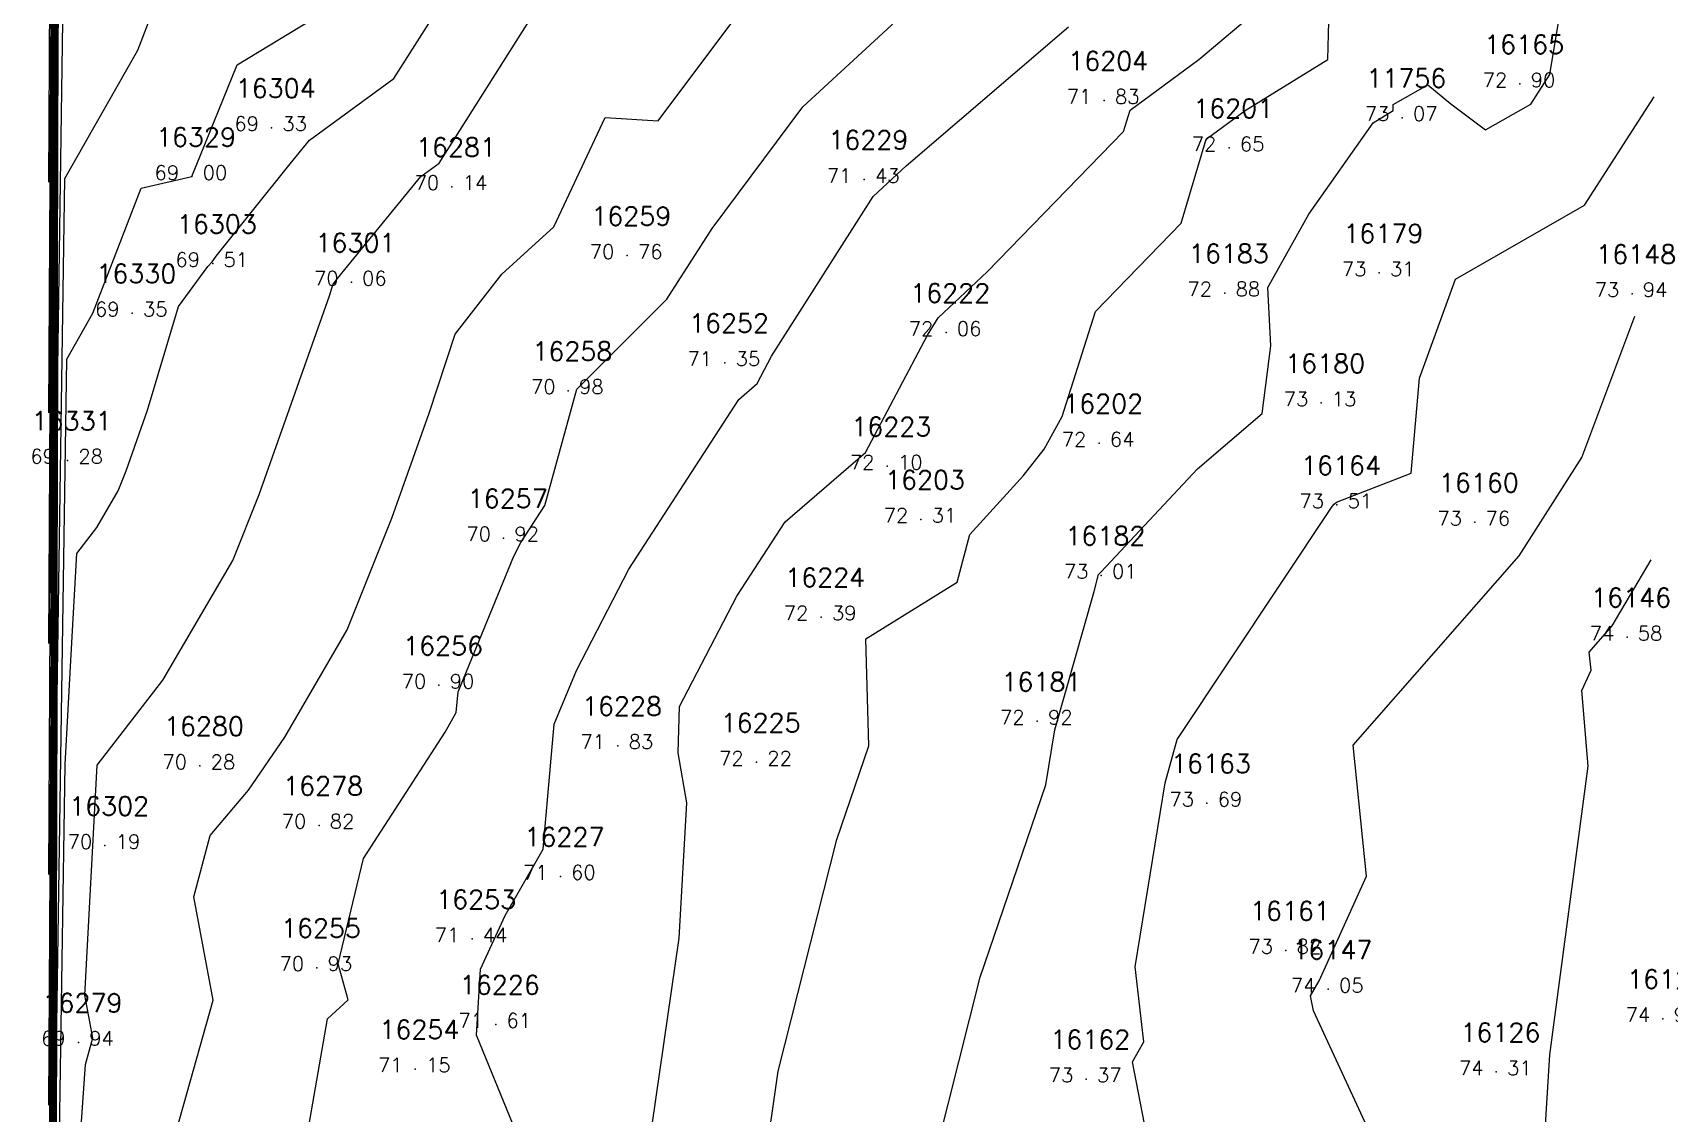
# Model space of a CAD drawing. Header units: millimetres. Extents: x 1412565 to 1412813, y 4931476 to 4931699.
# Drawn here: x 1412564.85 to 1412587.64, y 4931536.11 to 4931551.15 of the extents above; entities that cross this region are included whole.
import ezdxf
from ezdxf.enums import TextEntityAlignment as Align

# ---------------------------------------------------------------- set-up
doc = ezdxf.new("R2010")
doc.units = ezdxf.units.MM
for name, color, linetype in [('CIVIL', 50, 'Continuous'), ('CIVIL-DRAW', 80, 'Continuous'), ('CIVIL-NONAME', 130, 'Continuous'), ('CIVIL-TEXT', 240, 'Continuous'), ('CIVIL-Z', 50, 'Continuous'), ('Tcontours0', 7, 'Continuous'), ('Tcontours1', 7, 'Continuous'), ('Tcontours2', 7, 'Continuous')]:
    doc.layers.add(name, color=color, linetype=linetype)
doc.styles.add('CIVILCADMAIN', font='TXT.SHX')
doc.styles.get("Standard").update_dxf_attribs({"font": 'arial.ttf'})

# ---------------------------------------------------------------- blocks, each defined once
blk = doc.blocks.new('CIVIL-ZZ')
at = {"layer": 'CIVIL-DRAW'}
blk.add_point((0, 0), dxfattribs=at)
at = {"layer": 'CIVIL-NONAME'}
blk.add_attdef('NAME', text='', height=1.8, dxfattribs=at).set_placement((0, 2.1), align=Align.CENTER)
at = {"layer": 'CIVIL-TEXT', "flags": 8}
blk.add_attdef('TEXT', text='', height=2, dxfattribs=at).set_placement((0.2, -3.3), align=Align.CENTER)
at = {"layer": 'CIVIL-Z'}
blk.add_attdef('Z1', text='', height=1.6, dxfattribs=at).set_placement((-0.75, -0.225), align=Align.RIGHT)
blk.add_attdef('Z2', (0.75, -0.225), '', height=1.6, dxfattribs=at)

msp = doc.modelspace()

# ---------------------------------------------------------------- linework, layer by layer
at = {"layer": 'Tcontours0'}
for points, elevation in [([(1412565.077, 4931536.228), (1412565.118, 4931543.543), (1412565.18, 4931573.397), (1412565.208, 4931583.172)], 60), ([(1412565.084, 4931506.267), (1412565.175, 4931550.11), (1412565.217, 4931564.467)], 65), ([(1412565.16, 4931522.057), (1412565.17, 4931526.824), (1412565.174, 4931528.214), (1412565.221, 4931531.345), (1412565.438, 4931535.2), (1412565.476, 4931535.203), (1412565.587, 4931536.793), (1412565.691, 4931537.163), (1412565.579, 4931537.758), (1412565.751, 4931540.959), (1412566.665, 4931542.14), (1412567.638, 4931543.809), (1412568.005, 4931544.726), (1412568.986, 4931547.489), (1412569.032, 4931547.644), (1412569.079, 4931547.708), (1412569.199, 4931547.857), (1412570.256, 4931549.152), (1412570.513, 4931549.339), (1412571.816, 4931551.395)], 70)]:
    msp.add_lwpolyline(points, dxfattribs=dict(at, elevation=elevation))
at = {"layer": 'Tcontours1'}
for points, elevation in [([(1412565.078, 4931542.65), (1412565.125, 4931550.998), (1412565.181, 4931578.054), (1412565.207, 4931586.914)], 59), ([(1412565.079, 4931549.072), (1412565.131, 4931558.453), (1412565.182, 4931582.711)], 58), ([(1412565.075, 4931523.384), (1412565.104, 4931528.632), (1412565.178, 4931564.082), (1412565.212, 4931575.69), (1412565.306, 4931575.363), (1412565.735, 4931575.18), (1412565.834, 4931575.395), (1412565.92, 4931575.893), (1412566.657, 4931576.638), (1412566.918, 4931576.981), (1412567.185, 4931577.425), (1412568.007, 4931577.291), (1412569.066, 4931577.385), (1412569.679, 4931577.731), (1412570.864, 4931578.082), (1412571.278, 4931578.187), (1412572.093, 4931578.423), (1412573.422, 4931579.519)], 62), ([(1412565.076, 4931529.806), (1412565.111, 4931536.088), (1412565.179, 4931568.739), (1412565.21, 4931579.431)], 61), ([(1412565.098, 4931521.177), (1412565.177, 4931559.425), (1412565.214, 4931571.949), (1412565.288, 4931571.691), (1412565.627, 4931571.546), (1412565.89, 4931572.119), (1412566.12, 4931573.447), (1412567.337, 4931574.678), (1412567.81, 4931575.159), (1412568.09, 4931575.336), (1412568.326, 4931575.528), (1412569.126, 4931575.985), (1412569.781, 4931576.043), (1412570.332, 4931576.354), (1412571.005, 4931576.584), (1412571.712, 4931577.033), (1412572.273, 4931577.175), (1412573.126, 4931577.423), (1412573.978, 4931577.619), (1412574.595, 4931578.289), (1412575.308, 4931579.31)], 63), ([(1412565.077, 4931498.812), (1412565.174, 4931545.453), (1412565.219, 4931560.726)], 66), ([(1412565.071, 4931491.356), (1412565.173, 4931540.796), (1412565.216, 4931555.635)], 67), ([(1412565.091, 4931513.722), (1412565.176, 4931554.768)], 64), ([(1412568.281, 4931525.073), (1412567.772, 4931527.389), (1412568.485, 4931528.556), (1412568.76, 4931530.245), (1412568.426, 4931532.761), (1412568.518, 4931534.896), (1412568.959, 4931537.428), (1412569.246, 4931537.691), (1412569.106, 4931538.195), (1412569.458, 4931539.661), (1412570.595, 4931541.416), (1412570.751, 4931541.69), (1412570.778, 4931541.98), (1412571.55, 4931543.866), (1412571.651, 4931544.06), (1412571.983, 4931544.574), (1412572.428, 4931546.191), (1412573.683, 4931547.444), (1412574.312, 4931548.43), (1412575.577, 4931550.119), (1412577.749, 4931552.127)], 71), ([(1412577.3, 4931535.061), (1412578.043, 4931538.009), (1412578.961, 4931540.685), (1412579.085, 4931541.452), (1412579.631, 4931543.374), (1412579.694, 4931543.611), (1412579.729, 4931543.65), (1412581.07, 4931545.084), (1412581.97, 4931545.851), (1412582.093, 4931546.796), (1412582.05, 4931547.608), (1412582.618, 4931548.627), (1412583.518, 4931549.9), (1412583.793, 4931550.07), (1412583.795, 4931550.156), (1412584.278, 4931550.428), (1412584.595, 4931550.164), (1412585.082, 4931549.799), (1412585.71, 4931550.159), (1412585.975, 4931550.57), (1412586.164, 4931551.723)], 73), ([(1412565.098, 4931500.621), (1412565.172, 4931536.138), (1412565.202, 4931546.494), (1412565.279, 4931551.635)], 68), ([(1412573.004, 4931522.124), (1412572.085, 4931526.241), (1412572.66, 4931527.718), (1412572.713, 4931528.791), (1412572.479, 4931529.061), (1412572.434, 4931529.861), (1412573.17, 4931531.584), (1412573.066, 4931532.479), (1412573.313, 4931533.112), (1412573.321, 4931534.864), (1412573.852, 4931538.55), (1412573.961, 4931540.436), (1412573.841, 4931541.13), (1412573.859, 4931541.773), (1412574.657, 4931543.312), (1412575.328, 4931544.347), (1412576.449, 4931545.312), (1412577.31, 4931546.945), (1412577.461, 4931547.183), (1412578.144, 4931547.823), (1412580.042, 4931549.776), (1412580.131, 4931550.073), (1412581.087, 4931550.778), (1412581.938, 4931551.494)], 72), ([(1412565.129, 4931511.339), (1412565.171, 4931531.481), (1412565.188, 4931537.354), (1412565.327, 4931546.608), (1412565.691, 4931547.251), (1412566.362, 4931548.99), (1412567.07, 4931549.15), (1412567.699, 4931550.706), (1412568.877, 4931551.42)], 69), ([(1412587.079, 4931520.558), (1412585.985, 4931521.158), (1412584.053, 4931522.612), (1412583.975, 4931523.885), (1412584.072, 4931525.385), (1412583.527, 4931526.743), (1412583.03, 4931530.508), (1412582.867, 4931530.88), (1412582.854, 4931531.016), (1412582.64, 4931533.586), (1412583.462, 4931535.863), (1412582.683, 4931537.539), (1412582.642, 4931537.748), (1412582.762, 4931537.957), (1412583.425, 4931539.413), (1412583.238, 4931541.235), (1412585.55, 4931543.872), (1412586.42, 4931545.242), (1412587.157, 4931547.207)], 74)]:
    msp.add_lwpolyline(points, dxfattribs=dict(at, elevation=elevation))
at = {"layer": 'Tcontours2'}
for points, elevation in [([(1412565.077, 4931539.439), (1412565.121, 4931547.271), (1412565.18, 4931575.725), (1412565.208, 4931585.043)], 59.5), ([(1412565.076, 4931533.017), (1412565.114, 4931539.815), (1412565.179, 4931571.068), (1412565.209, 4931581.302)], 60.5), ([(1412565.078, 4931545.861), (1412565.128, 4931554.726), (1412565.181, 4931580.383)], 58.5), ([(1412565.101, 4931524.905), (1412565.177, 4931561.753), (1412565.213, 4931573.82), (1412565.297, 4931573.527), (1412565.681, 4931573.363), (1412565.862, 4931573.757), (1412566.02, 4931574.67), (1412567.37, 4931576.036), (1412567.675, 4931576.436), (1412567.929, 4931576.581), (1412569.424, 4931576.714), (1412570.604, 4931577.381), (1412570.672, 4931577.401), (1412571.775, 4931577.681), (1412573.578, 4931578.205), (1412573.695, 4931578.232), (1412573.78, 4931578.324), (1412575.01, 4931580.085)], 62.5), ([(1412565.076, 4931526.595), (1412565.108, 4931532.36), (1412565.178, 4931566.411), (1412565.211, 4931577.561), (1412565.315, 4931577.199), (1412565.789, 4931576.997), (1412565.806, 4931577.032), (1412565.82, 4931577.115), (1412565.943, 4931577.24), (1412565.986, 4931577.297), (1412566.636, 4931578.376), (1412568.63, 4931578.049), (1412568.709, 4931578.056), (1412568.754, 4931578.082), (1412569.063, 4931578.173), (1412570.643, 4931579.282)], 61.5), ([(1412565.081, 4931502.539), (1412565.175, 4931547.782), (1412565.218, 4931562.596)], 65.5), ([(1412565.074, 4931495.084), (1412565.174, 4931543.124), (1412565.22, 4931558.855)], 66.5), ([(1412565.094, 4931517.45), (1412565.176, 4931557.096)], 63.5), ([(1412565.083, 4931495.262), (1412565.173, 4931538.467), (1412565.209, 4931551.065), (1412565.256, 4931554.149)], 67.5), ([(1412565.087, 4931509.994), (1412565.176, 4931552.439)], 64.5), ([(1412565.114, 4931505.98), (1412565.172, 4931533.81), (1412565.195, 4931541.924), (1412565.303, 4931549.122), (1412566.319, 4931550.912), (1412566.536, 4931551.477)], 68.5), ([(1412565.145, 4931516.698), (1412565.171, 4931529.152), (1412565.181, 4931532.784), (1412565.304, 4931540.967), (1412565.39, 4931542.5), (1412565.466, 4931543.904), (1412565.745, 4931544.265), (1412566.042, 4931544.775), (1412566.154, 4931545.055), (1412566.454, 4931545.899), (1412566.884, 4931547.341), (1412567.29, 4931547.897), (1412567.354, 4931547.964), (1412567.406, 4931548.045), (1412568.438, 4931549.329), (1412568.707, 4931549.658), (1412569.881, 4931550.515), (1412570.597, 4931551.645)], 69.5), ([(1412574.856, 4931534.079), (1412575.234, 4931536.699), (1412576.048, 4931539.926), (1412576.494, 4931541.228), (1412576.455, 4931542.719), (1412577.725, 4931543.505), (1412577.901, 4931544.168), (1412578.648, 4931544.99), (1412578.935, 4931545.357), (1412579.186, 4931545.812), (1412579.652, 4931547.275), (1412580.842, 4931548.5), (1412581.192, 4931549.671), (1412581.732, 4931550.069), (1412582.885, 4931550.782), (1412582.905, 4931551.485)], 72.5), ([(1412566.289, 4931524.558), (1412565.867, 4931526.211), (1412566.276, 4931528.971), (1412566.588, 4931530.759), (1412566.475, 4931534.072), (1412566.492, 4931534.474), (1412566.541, 4931534.755), (1412567.368, 4931537.688), (1412567.096, 4931539.128), (1412567.326, 4931539.978), (1412567.856, 4931540.612), (1412568.362, 4931541.347), (1412569.233, 4931542.843), (1412569.855, 4931544.397), (1412570.375, 4931545.859), (1412570.734, 4931546.958), (1412571.384, 4931547.793), (1412572.107, 4931548.453), (1412572.822, 4931549.973), (1412573.563, 4931549.928), (1412574.585, 4931551.293)], 70.5), ([(1412570.37, 4931524.285), (1412569.806, 4931526.732), (1412569.926, 4931527.037), (1412570.923, 4931528.809), (1412570.877, 4931529.613), (1412571.17, 4931530.299), (1412570.718, 4931534.174), (1412571.126, 4931535.219), (1412571.586, 4931535.849), (1412571.032, 4931537.202), (1412571.086, 4931538.12), (1412571.431, 4931538.866), (1412571.959, 4931539.79), (1412572.116, 4931541.528), (1412572.423, 4931542.278), (1412573.154, 4931543.686), (1412574.683, 4931546.049), (1412574.942, 4931546.272), (1412575.141, 4931546.649), (1412576.557, 4931548.873), (1412577.014, 4931549.302), (1412579.275, 4931551.236)], 71.5), ([(1412580.491, 4931525.147), (1412580.09, 4931526.162), (1412579.731, 4931526.138), (1412578.956, 4931527.791), (1412579.01, 4931529.701), (1412579.29, 4931532.357), (1412579.188, 4931532.815), (1412579.655, 4931534.625), (1412580.61, 4931534.53), (1412580.164, 4931536.829), (1412580.323, 4931537.107), (1412580.202, 4931538.15), (1412580.618, 4931540.711), (1412580.789, 4931541.316), (1412582.944, 4931544.56), (1412582.972, 4931544.59), (1412583.004, 4931544.617), (1412584.047, 4931545.025), (1412584.162, 4931546.345), (1412584.662, 4931547.723), (1412586.46, 4931548.755), (1412587.429, 4931550.262)], 73.5), ([(1412587.413, 4931525.185), (1412587.296, 4931526.752), (1412587.158, 4931527.409), (1412586.942, 4931527.697), (1412586.811, 4931527.569), (1412585.876, 4931527.188), (1412584.993, 4931529.213), (1412584.755, 4931531.621), (1412584.67, 4931532.643), (1412585.515, 4931534.984), (1412585.895, 4931535.653), (1412585.977, 4931536.928), (1412586.511, 4931540.947), (1412586.422, 4931542), (1412586.55, 4931542.281), (1412586.524, 4931542.532), (1412586.843, 4931542.896), (1412587.385, 4931543.818)], 74.5)]:
    msp.add_lwpolyline(points, dxfattribs=dict(at, elevation=elevation))

# ---------------------------------------------------------------- block references
at = {"layer": 'CIVIL'}
ref = msp.add_blockref('CIVIL-ZZ', (1412585.56, 4931550.44, 72.9), dxfattribs=dict(at, xscale=0.2, yscale=0.2))
ref.add_attrib('Z2', '90', (1412585.71, 4931550.395), dxfattribs={"layer": 'CIVIL-Z', "height": 0.2, "style": 'CIVILCADMAIN'})
ref.add_attrib('Z1', '72', (1412585.04, 4931550.395), dxfattribs={"layer": 'CIVIL-Z', "height": 0.2, "style": 'CIVILCADMAIN'})
ref.add_attrib('NAME', '16165', (1412585.06, 4931550.86), dxfattribs={"layer": 'CIVIL-NONAME', "height": 0.26, "style": 'CIVILCADMAIN'})
ref = msp.add_blockref('CIVIL-ZZ', (1412579.77, 4931550.21, 71.83), dxfattribs=dict(at, xscale=0.2, yscale=0.2))
ref.add_attrib('Z2', '83', (1412579.92, 4931550.165), dxfattribs={"layer": 'CIVIL-Z', "height": 0.2, "style": 'CIVILCADMAIN'})
ref.add_attrib('Z1', '71', (1412579.25, 4931550.165), dxfattribs={"layer": 'CIVIL-Z', "height": 0.2, "style": 'CIVILCADMAIN'})
ref.add_attrib('NAME', '16204', (1412579.27, 4931550.63), dxfattribs={"layer": 'CIVIL-NONAME', "height": 0.26, "style": 'CIVILCADMAIN'})
ref = msp.add_blockref('CIVIL-ZZ', (1412583.92, 4931549.97, 73.07), dxfattribs=dict(at, xscale=0.2, yscale=0.2))
ref.add_attrib('Z2', '07', (1412584.07, 4931549.925), dxfattribs={"layer": 'CIVIL-Z', "height": 0.2, "style": 'CIVILCADMAIN'})
ref.add_attrib('Z1', '73', (1412583.4, 4931549.925), dxfattribs={"layer": 'CIVIL-Z', "height": 0.2, "style": 'CIVILCADMAIN'})
ref.add_attrib('NAME', '11756', (1412583.42, 4931550.39), dxfattribs={"layer": 'CIVIL-NONAME', "height": 0.26, "style": 'CIVILCADMAIN'})
ref = msp.add_blockref('CIVIL-ZZ', (1412568.18, 4931549.83, 69.33), dxfattribs=dict(at, xscale=0.2, yscale=0.2))
ref.add_attrib('Z2', '33', (1412568.33, 4931549.785), dxfattribs={"layer": 'CIVIL-Z', "height": 0.2, "style": 'CIVILCADMAIN'})
ref.add_attrib('Z1', '69', (1412567.66, 4931549.785), dxfattribs={"layer": 'CIVIL-Z', "height": 0.2, "style": 'CIVILCADMAIN'})
ref.add_attrib('NAME', '16304', (1412567.68, 4931550.25), dxfattribs={"layer": 'CIVIL-NONAME', "height": 0.26, "style": 'CIVILCADMAIN'})
ref = msp.add_blockref('CIVIL-ZZ', (1412581.51, 4931549.55, 72.65), dxfattribs=dict(at, xscale=0.2, yscale=0.2))
ref.add_attrib('Z2', '65', (1412581.66, 4931549.505), dxfattribs={"layer": 'CIVIL-Z', "height": 0.2, "style": 'CIVILCADMAIN'})
ref.add_attrib('Z1', '72', (1412580.99, 4931549.505), dxfattribs={"layer": 'CIVIL-Z', "height": 0.2, "style": 'CIVILCADMAIN'})
ref.add_attrib('NAME', '16201', (1412581.01, 4931549.97), dxfattribs={"layer": 'CIVIL-NONAME', "height": 0.26, "style": 'CIVILCADMAIN'})
ref = msp.add_blockref('CIVIL-ZZ', (1412567.07, 4931549.15, 69), dxfattribs=dict(at, xscale=0.2, yscale=0.2))
ref.add_attrib('Z2', '00', (1412567.22, 4931549.105), dxfattribs={"layer": 'CIVIL-Z', "height": 0.2, "style": 'CIVILCADMAIN'})
ref.add_attrib('Z1', '69', (1412566.55, 4931549.105), dxfattribs={"layer": 'CIVIL-Z', "height": 0.2, "style": 'CIVILCADMAIN'})
ref.add_attrib('NAME', '16329', (1412566.57, 4931549.57), dxfattribs={"layer": 'CIVIL-NONAME', "height": 0.26, "style": 'CIVILCADMAIN'})
ref = msp.add_blockref('CIVIL-ZZ', (1412570.69, 4931549.01, 70.14), dxfattribs=dict(at, xscale=0.2, yscale=0.2))
ref.add_attrib('Z2', '14', (1412570.84, 4931548.965), dxfattribs={"layer": 'CIVIL-Z', "height": 0.2, "style": 'CIVILCADMAIN'})
ref.add_attrib('Z1', '70', (1412570.17, 4931548.965), dxfattribs={"layer": 'CIVIL-Z', "height": 0.2, "style": 'CIVILCADMAIN'})
ref.add_attrib('NAME', '16281', (1412570.19, 4931549.43), dxfattribs={"layer": 'CIVIL-NONAME', "height": 0.26, "style": 'CIVILCADMAIN'})
ref = msp.add_blockref('CIVIL-ZZ', (1412576.43, 4931549.11, 71.43), dxfattribs=dict(at, xscale=0.2, yscale=0.2))
ref.add_attrib('Z2', '43', (1412576.58, 4931549.065), dxfattribs={"layer": 'CIVIL-Z', "height": 0.2, "style": 'CIVILCADMAIN'})
ref.add_attrib('Z1', '71', (1412575.91, 4931549.065), dxfattribs={"layer": 'CIVIL-Z', "height": 0.2, "style": 'CIVILCADMAIN'})
ref.add_attrib('NAME', '16229', (1412575.93, 4931549.53), dxfattribs={"layer": 'CIVIL-NONAME', "height": 0.26, "style": 'CIVILCADMAIN'})
ref = msp.add_blockref('CIVIL-ZZ', (1412573.13, 4931548.05, 70.76), dxfattribs=dict(at, xscale=0.2, yscale=0.2))
ref.add_attrib('Z2', '76', (1412573.28, 4931548.005), dxfattribs={"layer": 'CIVIL-Z', "height": 0.2, "style": 'CIVILCADMAIN'})
ref.add_attrib('Z1', '70', (1412572.61, 4931548.005), dxfattribs={"layer": 'CIVIL-Z', "height": 0.2, "style": 'CIVILCADMAIN'})
ref.add_attrib('NAME', '16259', (1412572.63, 4931548.47), dxfattribs={"layer": 'CIVIL-NONAME', "height": 0.26, "style": 'CIVILCADMAIN'})
ref = msp.add_blockref('CIVIL-ZZ', (1412567.36, 4931547.94, 69.51), dxfattribs=dict(at, xscale=0.2, yscale=0.2))
ref.add_attrib('Z2', '51', (1412567.51, 4931547.895), dxfattribs={"layer": 'CIVIL-Z', "height": 0.2, "style": 'CIVILCADMAIN'})
ref.add_attrib('Z1', '69', (1412566.84, 4931547.895), dxfattribs={"layer": 'CIVIL-Z', "height": 0.2, "style": 'CIVILCADMAIN'})
ref.add_attrib('NAME', '16303', (1412566.86, 4931548.36), dxfattribs={"layer": 'CIVIL-NONAME', "height": 0.26, "style": 'CIVILCADMAIN'})
ref = msp.add_blockref('CIVIL-ZZ', (1412569.29, 4931547.68, 70.06), dxfattribs=dict(at, xscale=0.2, yscale=0.2))
ref.add_attrib('Z2', '06', (1412569.44, 4931547.635), dxfattribs={"layer": 'CIVIL-Z', "height": 0.2, "style": 'CIVILCADMAIN'})
ref.add_attrib('Z1', '70', (1412568.77, 4931547.635), dxfattribs={"layer": 'CIVIL-Z', "height": 0.2, "style": 'CIVILCADMAIN'})
ref.add_attrib('NAME', '16301', (1412568.79, 4931548.1), dxfattribs={"layer": 'CIVIL-NONAME', "height": 0.26, "style": 'CIVILCADMAIN'})
ref = msp.add_blockref('CIVIL-ZZ', (1412583.6, 4931547.81, 73.31), dxfattribs=dict(at, xscale=0.2, yscale=0.2))
ref.add_attrib('Z2', '31', (1412583.75, 4931547.765), dxfattribs={"layer": 'CIVIL-Z', "height": 0.2, "style": 'CIVILCADMAIN'})
ref.add_attrib('Z1', '73', (1412583.08, 4931547.765), dxfattribs={"layer": 'CIVIL-Z', "height": 0.2, "style": 'CIVILCADMAIN'})
ref.add_attrib('NAME', '16179', (1412583.1, 4931548.23), dxfattribs={"layer": 'CIVIL-NONAME', "height": 0.26, "style": 'CIVILCADMAIN'})
ref = msp.add_blockref('CIVIL-ZZ', (1412581.45, 4931547.53, 72.88), dxfattribs=dict(at, xscale=0.2, yscale=0.2))
ref.add_attrib('Z2', '88', (1412581.6, 4931547.485), dxfattribs={"layer": 'CIVIL-Z', "height": 0.2, "style": 'CIVILCADMAIN'})
ref.add_attrib('Z1', '72', (1412580.93, 4931547.485), dxfattribs={"layer": 'CIVIL-Z', "height": 0.2, "style": 'CIVILCADMAIN'})
ref.add_attrib('NAME', '16183', (1412580.95, 4931547.95), dxfattribs={"layer": 'CIVIL-NONAME', "height": 0.26, "style": 'CIVILCADMAIN'})
ref = msp.add_blockref('CIVIL-ZZ', (1412587.12, 4931547.52, 73.94), dxfattribs=dict(at, xscale=0.2, yscale=0.2))
ref.add_attrib('Z2', '94', (1412587.27, 4931547.475), dxfattribs={"layer": 'CIVIL-Z', "height": 0.2, "style": 'CIVILCADMAIN'})
ref.add_attrib('Z1', '73', (1412586.6, 4931547.475), dxfattribs={"layer": 'CIVIL-Z', "height": 0.2, "style": 'CIVILCADMAIN'})
ref.add_attrib('NAME', '16148', (1412586.62, 4931547.94), dxfattribs={"layer": 'CIVIL-NONAME', "height": 0.26, "style": 'CIVILCADMAIN'})
ref = msp.add_blockref('CIVIL-ZZ', (1412566.24, 4931547.25, 69.35), dxfattribs=dict(at, xscale=0.2, yscale=0.2))
ref.add_attrib('Z2', '35', (1412566.39, 4931547.205), dxfattribs={"layer": 'CIVIL-Z', "height": 0.2, "style": 'CIVILCADMAIN'})
ref.add_attrib('Z1', '69', (1412565.72, 4931547.205), dxfattribs={"layer": 'CIVIL-Z', "height": 0.2, "style": 'CIVILCADMAIN'})
ref.add_attrib('NAME', '16330', (1412565.74, 4931547.67), dxfattribs={"layer": 'CIVIL-NONAME', "height": 0.26, "style": 'CIVILCADMAIN'})
ref = msp.add_blockref('CIVIL-ZZ', (1412577.57, 4931546.98, 72.06), dxfattribs=dict(at, xscale=0.2, yscale=0.2))
ref.add_attrib('Z2', '06', (1412577.72, 4931546.935), dxfattribs={"layer": 'CIVIL-Z', "height": 0.2, "style": 'CIVILCADMAIN'})
ref.add_attrib('Z1', '72', (1412577.05, 4931546.935), dxfattribs={"layer": 'CIVIL-Z', "height": 0.2, "style": 'CIVILCADMAIN'})
ref.add_attrib('NAME', '16222', (1412577.07, 4931547.4), dxfattribs={"layer": 'CIVIL-NONAME', "height": 0.26, "style": 'CIVILCADMAIN'})
ref = msp.add_blockref('CIVIL-ZZ', (1412574.49, 4931546.56, 71.35), dxfattribs=dict(at, xscale=0.2, yscale=0.2))
ref.add_attrib('Z2', '35', (1412574.64, 4931546.515), dxfattribs={"layer": 'CIVIL-Z', "height": 0.2, "style": 'CIVILCADMAIN'})
ref.add_attrib('Z1', '71', (1412573.97, 4931546.515), dxfattribs={"layer": 'CIVIL-Z', "height": 0.2, "style": 'CIVILCADMAIN'})
ref.add_attrib('NAME', '16252', (1412573.99, 4931546.98), dxfattribs={"layer": 'CIVIL-NONAME', "height": 0.26, "style": 'CIVILCADMAIN'})
ref = msp.add_blockref('CIVIL-ZZ', (1412572.31, 4931546.17, 70.98), dxfattribs=dict(at, xscale=0.2, yscale=0.2))
ref.add_attrib('Z2', '98', (1412572.46, 4931546.125), dxfattribs={"layer": 'CIVIL-Z', "height": 0.2, "style": 'CIVILCADMAIN'})
ref.add_attrib('Z1', '70', (1412571.79, 4931546.125), dxfattribs={"layer": 'CIVIL-Z', "height": 0.2, "style": 'CIVILCADMAIN'})
ref.add_attrib('NAME', '16258', (1412571.81, 4931546.59), dxfattribs={"layer": 'CIVIL-NONAME', "height": 0.26, "style": 'CIVILCADMAIN'})
ref = msp.add_blockref('CIVIL-ZZ', (1412582.79, 4931546, 73.13), dxfattribs=dict(at, xscale=0.2, yscale=0.2))
ref.add_attrib('Z2', '13', (1412582.94, 4931545.955), dxfattribs={"layer": 'CIVIL-Z', "height": 0.2, "style": 'CIVILCADMAIN'})
ref.add_attrib('Z1', '73', (1412582.27, 4931545.955), dxfattribs={"layer": 'CIVIL-Z', "height": 0.2, "style": 'CIVILCADMAIN'})
ref.add_attrib('NAME', '16180', (1412582.29, 4931546.42), dxfattribs={"layer": 'CIVIL-NONAME', "height": 0.26, "style": 'CIVILCADMAIN'})
ref = msp.add_blockref('CIVIL-ZZ', (1412579.7, 4931545.44, 72.64), dxfattribs=dict(at, xscale=0.2, yscale=0.2))
ref.add_attrib('Z2', '64', (1412579.85, 4931545.395), dxfattribs={"layer": 'CIVIL-Z', "height": 0.2, "style": 'CIVILCADMAIN'})
ref.add_attrib('Z1', '72', (1412579.18, 4931545.395), dxfattribs={"layer": 'CIVIL-Z', "height": 0.2, "style": 'CIVILCADMAIN'})
ref.add_attrib('NAME', '16202', (1412579.2, 4931545.86), dxfattribs={"layer": 'CIVIL-NONAME', "height": 0.26, "style": 'CIVILCADMAIN'})
ref = msp.add_blockref('CIVIL-ZZ', (1412565.34, 4931545.2, 69.28), dxfattribs=dict(at, xscale=0.2, yscale=0.2))
ref.add_attrib('Z2', '28', (1412565.49, 4931545.155), dxfattribs={"layer": 'CIVIL-Z', "height": 0.2, "style": 'CIVILCADMAIN'})
ref.add_attrib('Z1', '69', (1412564.82, 4931545.155), dxfattribs={"layer": 'CIVIL-Z', "height": 0.2, "style": 'CIVILCADMAIN'})
ref.add_attrib('NAME', '16331', (1412564.84, 4931545.62), dxfattribs={"layer": 'CIVIL-NONAME', "height": 0.26, "style": 'CIVILCADMAIN'})
ref = msp.add_blockref('CIVIL-ZZ', (1412576.75, 4931545.12, 72.1), dxfattribs=dict(at, xscale=0.2, yscale=0.2))
ref.add_attrib('Z2', '10', (1412576.9, 4931545.075), dxfattribs={"layer": 'CIVIL-Z', "height": 0.2, "style": 'CIVILCADMAIN'})
ref.add_attrib('Z1', '72', (1412576.23, 4931545.075), dxfattribs={"layer": 'CIVIL-Z', "height": 0.2, "style": 'CIVILCADMAIN'})
ref.add_attrib('NAME', '16223', (1412576.25, 4931545.54), dxfattribs={"layer": 'CIVIL-NONAME', "height": 0.26, "style": 'CIVILCADMAIN'})
ref = msp.add_blockref('CIVIL-ZZ', (1412583.01, 4931544.58, 73.51), dxfattribs=dict(at, xscale=0.2, yscale=0.2))
ref.add_attrib('Z2', '51', (1412583.16, 4931544.535), dxfattribs={"layer": 'CIVIL-Z', "height": 0.2, "style": 'CIVILCADMAIN'})
ref.add_attrib('Z1', '73', (1412582.49, 4931544.535), dxfattribs={"layer": 'CIVIL-Z', "height": 0.2, "style": 'CIVILCADMAIN'})
ref.add_attrib('NAME', '16164', (1412582.51, 4931545), dxfattribs={"layer": 'CIVIL-NONAME', "height": 0.26, "style": 'CIVILCADMAIN'})
ref = msp.add_blockref('CIVIL-ZZ', (1412577.22, 4931544.38, 72.31), dxfattribs=dict(at, xscale=0.2, yscale=0.2))
ref.add_attrib('Z2', '31', (1412577.37, 4931544.335), dxfattribs={"layer": 'CIVIL-Z', "height": 0.2, "style": 'CIVILCADMAIN'})
ref.add_attrib('Z1', '72', (1412576.7, 4931544.335), dxfattribs={"layer": 'CIVIL-Z', "height": 0.2, "style": 'CIVILCADMAIN'})
ref.add_attrib('NAME', '16203', (1412576.72, 4931544.8), dxfattribs={"layer": 'CIVIL-NONAME', "height": 0.26, "style": 'CIVILCADMAIN'})
ref = msp.add_blockref('CIVIL-ZZ', (1412584.93, 4931544.34, 73.76), dxfattribs=dict(at, xscale=0.2, yscale=0.2))
ref.add_attrib('Z2', '76', (1412585.08, 4931544.295), dxfattribs={"layer": 'CIVIL-Z', "height": 0.2, "style": 'CIVILCADMAIN'})
ref.add_attrib('Z1', '73', (1412584.41, 4931544.295), dxfattribs={"layer": 'CIVIL-Z', "height": 0.2, "style": 'CIVILCADMAIN'})
ref.add_attrib('NAME', '16160', (1412584.43, 4931544.76), dxfattribs={"layer": 'CIVIL-NONAME', "height": 0.26, "style": 'CIVILCADMAIN'})
ref = msp.add_blockref('CIVIL-ZZ', (1412571.41, 4931544.12, 70.92), dxfattribs=dict(at, xscale=0.2, yscale=0.2))
ref.add_attrib('Z2', '92', (1412571.56, 4931544.075), dxfattribs={"layer": 'CIVIL-Z', "height": 0.2, "style": 'CIVILCADMAIN'})
ref.add_attrib('Z1', '70', (1412570.89, 4931544.075), dxfattribs={"layer": 'CIVIL-Z', "height": 0.2, "style": 'CIVILCADMAIN'})
ref.add_attrib('NAME', '16257', (1412570.91, 4931544.54), dxfattribs={"layer": 'CIVIL-NONAME', "height": 0.26, "style": 'CIVILCADMAIN'})
ref = msp.add_blockref('CIVIL-ZZ', (1412579.73, 4931543.6, 73.01), dxfattribs=dict(at, xscale=0.2, yscale=0.2))
ref.add_attrib('Z2', '01', (1412579.88, 4931543.555), dxfattribs={"layer": 'CIVIL-Z', "height": 0.2, "style": 'CIVILCADMAIN'})
ref.add_attrib('Z1', '73', (1412579.21, 4931543.555), dxfattribs={"layer": 'CIVIL-Z', "height": 0.2, "style": 'CIVILCADMAIN'})
ref.add_attrib('NAME', '16182', (1412579.23, 4931544.02), dxfattribs={"layer": 'CIVIL-NONAME', "height": 0.26, "style": 'CIVILCADMAIN'})
ref = msp.add_blockref('CIVIL-ZZ', (1412575.83, 4931543.02, 72.39), dxfattribs=dict(at, xscale=0.2, yscale=0.2))
ref.add_attrib('Z2', '39', (1412575.98, 4931542.975), dxfattribs={"layer": 'CIVIL-Z', "height": 0.2, "style": 'CIVILCADMAIN'})
ref.add_attrib('Z1', '72', (1412575.31, 4931542.975), dxfattribs={"layer": 'CIVIL-Z', "height": 0.2, "style": 'CIVILCADMAIN'})
ref.add_attrib('NAME', '16224', (1412575.33, 4931543.44), dxfattribs={"layer": 'CIVIL-NONAME', "height": 0.26, "style": 'CIVILCADMAIN'})
ref = msp.add_blockref('CIVIL-ZZ', (1412587.05, 4931542.74, 74.58), dxfattribs=dict(at, xscale=0.2, yscale=0.2))
ref.add_attrib('Z2', '58', (1412587.2, 4931542.695), dxfattribs={"layer": 'CIVIL-Z', "height": 0.2, "style": 'CIVILCADMAIN'})
ref.add_attrib('Z1', '74', (1412586.53, 4931542.695), dxfattribs={"layer": 'CIVIL-Z', "height": 0.2, "style": 'CIVILCADMAIN'})
ref.add_attrib('NAME', '16146', (1412586.55, 4931543.16), dxfattribs={"layer": 'CIVIL-NONAME', "height": 0.26, "style": 'CIVILCADMAIN'})
ref = msp.add_blockref('CIVIL-ZZ', (1412570.51, 4931542.07, 70.9), dxfattribs=dict(at, xscale=0.2, yscale=0.2))
ref.add_attrib('Z2', '90', (1412570.66, 4931542.025), dxfattribs={"layer": 'CIVIL-Z', "height": 0.2, "style": 'CIVILCADMAIN'})
ref.add_attrib('Z1', '70', (1412569.99, 4931542.025), dxfattribs={"layer": 'CIVIL-Z', "height": 0.2, "style": 'CIVILCADMAIN'})
ref.add_attrib('NAME', '16256', (1412570.01, 4931542.49), dxfattribs={"layer": 'CIVIL-NONAME', "height": 0.26, "style": 'CIVILCADMAIN'})
ref = msp.add_blockref('CIVIL-ZZ', (1412578.84, 4931541.57, 72.92), dxfattribs=dict(at, xscale=0.2, yscale=0.2))
ref.add_attrib('Z2', '92', (1412578.99, 4931541.525), dxfattribs={"layer": 'CIVIL-Z', "height": 0.2, "style": 'CIVILCADMAIN'})
ref.add_attrib('Z1', '72', (1412578.32, 4931541.525), dxfattribs={"layer": 'CIVIL-Z', "height": 0.2, "style": 'CIVILCADMAIN'})
ref.add_attrib('NAME', '16181', (1412578.34, 4931541.99), dxfattribs={"layer": 'CIVIL-NONAME', "height": 0.26, "style": 'CIVILCADMAIN'})
ref = msp.add_blockref('CIVIL-ZZ', (1412573, 4931541.23, 71.83), dxfattribs=dict(at, xscale=0.2, yscale=0.2))
ref.add_attrib('Z2', '83', (1412573.15, 4931541.185), dxfattribs={"layer": 'CIVIL-Z', "height": 0.2, "style": 'CIVILCADMAIN'})
ref.add_attrib('Z1', '71', (1412572.48, 4931541.185), dxfattribs={"layer": 'CIVIL-Z', "height": 0.2, "style": 'CIVILCADMAIN'})
ref.add_attrib('NAME', '16228', (1412572.5, 4931541.65), dxfattribs={"layer": 'CIVIL-NONAME', "height": 0.26, "style": 'CIVILCADMAIN'})
ref = msp.add_blockref('CIVIL-ZZ', (1412574.93, 4931541, 72.22), dxfattribs=dict(at, xscale=0.2, yscale=0.2))
ref.add_attrib('Z2', '22', (1412575.08, 4931540.955), dxfattribs={"layer": 'CIVIL-Z', "height": 0.2, "style": 'CIVILCADMAIN'})
ref.add_attrib('Z1', '72', (1412574.41, 4931540.955), dxfattribs={"layer": 'CIVIL-Z', "height": 0.2, "style": 'CIVILCADMAIN'})
ref.add_attrib('NAME', '16225', (1412574.43, 4931541.42), dxfattribs={"layer": 'CIVIL-NONAME', "height": 0.26, "style": 'CIVILCADMAIN'})
ref = msp.add_blockref('CIVIL-ZZ', (1412567.18, 4931540.95, 70.28), dxfattribs=dict(at, xscale=0.2, yscale=0.2))
ref.add_attrib('Z2', '28', (1412567.33, 4931540.905), dxfattribs={"layer": 'CIVIL-Z', "height": 0.2, "style": 'CIVILCADMAIN'})
ref.add_attrib('Z1', '70', (1412566.66, 4931540.905), dxfattribs={"layer": 'CIVIL-Z', "height": 0.2, "style": 'CIVILCADMAIN'})
ref.add_attrib('NAME', '16280', (1412566.68, 4931541.37), dxfattribs={"layer": 'CIVIL-NONAME', "height": 0.26, "style": 'CIVILCADMAIN'})
ref = msp.add_blockref('CIVIL-ZZ', (1412581.2, 4931540.43, 73.69), dxfattribs=dict(at, xscale=0.2, yscale=0.2))
ref.add_attrib('Z2', '69', (1412581.35, 4931540.385), dxfattribs={"layer": 'CIVIL-Z', "height": 0.2, "style": 'CIVILCADMAIN'})
ref.add_attrib('Z1', '73', (1412580.68, 4931540.385), dxfattribs={"layer": 'CIVIL-Z', "height": 0.2, "style": 'CIVILCADMAIN'})
ref.add_attrib('NAME', '16163', (1412580.7, 4931540.85), dxfattribs={"layer": 'CIVIL-NONAME', "height": 0.26, "style": 'CIVILCADMAIN'})
ref = msp.add_blockref('CIVIL-ZZ', (1412568.84, 4931540.12, 70.82), dxfattribs=dict(at, xscale=0.2, yscale=0.2))
ref.add_attrib('Z2', '82', (1412568.99, 4931540.075), dxfattribs={"layer": 'CIVIL-Z', "height": 0.2, "style": 'CIVILCADMAIN'})
ref.add_attrib('Z1', '70', (1412568.32, 4931540.075), dxfattribs={"layer": 'CIVIL-Z', "height": 0.2, "style": 'CIVILCADMAIN'})
ref.add_attrib('NAME', '16278', (1412568.34, 4931540.54), dxfattribs={"layer": 'CIVIL-NONAME', "height": 0.26, "style": 'CIVILCADMAIN'})
ref = msp.add_blockref('CIVIL-ZZ', (1412565.86, 4931539.84, 70.19), dxfattribs=dict(at, xscale=0.2, yscale=0.2))
ref.add_attrib('Z2', '19', (1412566.01, 4931539.795), dxfattribs={"layer": 'CIVIL-Z', "height": 0.2, "style": 'CIVILCADMAIN'})
ref.add_attrib('Z1', '70', (1412565.34, 4931539.795), dxfattribs={"layer": 'CIVIL-Z', "height": 0.2, "style": 'CIVILCADMAIN'})
ref.add_attrib('NAME', '16302', (1412565.36, 4931540.26), dxfattribs={"layer": 'CIVIL-NONAME', "height": 0.26, "style": 'CIVILCADMAIN'})
ref = msp.add_blockref('CIVIL-ZZ', (1412572.2, 4931539.41, 71.6), dxfattribs=dict(at, xscale=0.2, yscale=0.2))
ref.add_attrib('Z2', '60', (1412572.35, 4931539.365), dxfattribs={"layer": 'CIVIL-Z', "height": 0.2, "style": 'CIVILCADMAIN'})
ref.add_attrib('Z1', '71', (1412571.68, 4931539.365), dxfattribs={"layer": 'CIVIL-Z', "height": 0.2, "style": 'CIVILCADMAIN'})
ref.add_attrib('NAME', '16227', (1412571.7, 4931539.83), dxfattribs={"layer": 'CIVIL-NONAME', "height": 0.26, "style": 'CIVILCADMAIN'})
ref = msp.add_blockref('CIVIL-ZZ', (1412570.97, 4931538.54, 71.44), dxfattribs=dict(at, xscale=0.2, yscale=0.2))
ref.add_attrib('Z2', '44', (1412571.12, 4931538.495), dxfattribs={"layer": 'CIVIL-Z', "height": 0.2, "style": 'CIVILCADMAIN'})
ref.add_attrib('Z1', '71', (1412570.45, 4931538.495), dxfattribs={"layer": 'CIVIL-Z', "height": 0.2, "style": 'CIVILCADMAIN'})
ref.add_attrib('NAME', '16253', (1412570.47, 4931538.96), dxfattribs={"layer": 'CIVIL-NONAME', "height": 0.26, "style": 'CIVILCADMAIN'})
ref = msp.add_blockref('CIVIL-ZZ', (1412582.3, 4931538.38, 73.82), dxfattribs=dict(at, xscale=0.2, yscale=0.2))
ref.add_attrib('Z2', '82', (1412582.45, 4931538.335), dxfattribs={"layer": 'CIVIL-Z', "height": 0.2, "style": 'CIVILCADMAIN'})
ref.add_attrib('Z1', '73', (1412581.78, 4931538.335), dxfattribs={"layer": 'CIVIL-Z', "height": 0.2, "style": 'CIVILCADMAIN'})
ref.add_attrib('NAME', '16161', (1412581.8, 4931538.8), dxfattribs={"layer": 'CIVIL-NONAME', "height": 0.26, "style": 'CIVILCADMAIN'})
ref = msp.add_blockref('CIVIL-ZZ', (1412568.81, 4931538.14, 70.93), dxfattribs=dict(at, xscale=0.2, yscale=0.2))
ref.add_attrib('Z2', '93', (1412568.96, 4931538.095), dxfattribs={"layer": 'CIVIL-Z', "height": 0.2, "style": 'CIVILCADMAIN'})
ref.add_attrib('Z1', '70', (1412568.29, 4931538.095), dxfattribs={"layer": 'CIVIL-Z', "height": 0.2, "style": 'CIVILCADMAIN'})
ref.add_attrib('NAME', '16255', (1412568.31, 4931538.56), dxfattribs={"layer": 'CIVIL-NONAME', "height": 0.26, "style": 'CIVILCADMAIN'})
ref = msp.add_blockref('CIVIL-ZZ', (1412582.89, 4931537.84, 74.05), dxfattribs=dict(at, xscale=0.2, yscale=0.2))
ref.add_attrib('Z2', '05', (1412583.04, 4931537.795), dxfattribs={"layer": 'CIVIL-Z', "height": 0.2, "style": 'CIVILCADMAIN'})
ref.add_attrib('Z1', '74', (1412582.37, 4931537.795), dxfattribs={"layer": 'CIVIL-Z', "height": 0.2, "style": 'CIVILCADMAIN'})
ref.add_attrib('NAME', '16147', (1412582.39, 4931538.26), dxfattribs={"layer": 'CIVIL-NONAME', "height": 0.26, "style": 'CIVILCADMAIN'})
ref = msp.add_blockref('CIVIL-ZZ', (1412571.3, 4931537.35, 71.61), dxfattribs=dict(at, xscale=0.2, yscale=0.2))
ref.add_attrib('Z2', '61', (1412571.45, 4931537.305), dxfattribs={"layer": 'CIVIL-Z', "height": 0.2, "style": 'CIVILCADMAIN'})
ref.add_attrib('Z1', '71', (1412570.78, 4931537.305), dxfattribs={"layer": 'CIVIL-Z', "height": 0.2, "style": 'CIVILCADMAIN'})
ref.add_attrib('NAME', '16226', (1412570.8, 4931537.77), dxfattribs={"layer": 'CIVIL-NONAME', "height": 0.26, "style": 'CIVILCADMAIN'})
ref = msp.add_blockref('CIVIL-ZZ', (1412587.55, 4931537.43, 74.9), dxfattribs=dict(at, xscale=0.2, yscale=0.2))
ref.add_attrib('Z2', '90', (1412587.7, 4931537.385), dxfattribs={"layer": 'CIVIL-Z', "height": 0.2, "style": 'CIVILCADMAIN'})
ref.add_attrib('Z1', '74', (1412587.03, 4931537.385), dxfattribs={"layer": 'CIVIL-Z', "height": 0.2, "style": 'CIVILCADMAIN'})
ref.add_attrib('NAME', '16125', (1412587.05, 4931537.85), dxfattribs={"layer": 'CIVIL-NONAME', "height": 0.26, "style": 'CIVILCADMAIN'})
ref = msp.add_blockref('CIVIL-ZZ', (1412565.49, 4931537.1, 69.94), dxfattribs=dict(at, xscale=0.2, yscale=0.2))
ref.add_attrib('Z2', '94', (1412565.64, 4931537.055), dxfattribs={"layer": 'CIVIL-Z', "height": 0.2, "style": 'CIVILCADMAIN'})
ref.add_attrib('Z1', '69', (1412564.97, 4931537.055), dxfattribs={"layer": 'CIVIL-Z', "height": 0.2, "style": 'CIVILCADMAIN'})
ref.add_attrib('NAME', '16279', (1412564.99, 4931537.52), dxfattribs={"layer": 'CIVIL-NONAME', "height": 0.26, "style": 'CIVILCADMAIN'})
ref = msp.add_blockref('CIVIL-ZZ', (1412570.18, 4931536.73, 71.15), dxfattribs=dict(at, xscale=0.2, yscale=0.2))
ref.add_attrib('Z2', '15', (1412570.33, 4931536.685), dxfattribs={"layer": 'CIVIL-Z', "height": 0.2, "style": 'CIVILCADMAIN'})
ref.add_attrib('Z1', '71', (1412569.66, 4931536.685), dxfattribs={"layer": 'CIVIL-Z', "height": 0.2, "style": 'CIVILCADMAIN'})
ref.add_attrib('NAME', '16254', (1412569.68, 4931537.15), dxfattribs={"layer": 'CIVIL-NONAME', "height": 0.26, "style": 'CIVILCADMAIN'})
ref = msp.add_blockref('CIVIL-ZZ', (1412585.23, 4931536.69, 74.31), dxfattribs=dict(at, xscale=0.2, yscale=0.2))
ref.add_attrib('Z2', '31', (1412585.38, 4931536.645), dxfattribs={"layer": 'CIVIL-Z', "height": 0.2, "style": 'CIVILCADMAIN'})
ref.add_attrib('Z1', '74', (1412584.71, 4931536.645), dxfattribs={"layer": 'CIVIL-Z', "height": 0.2, "style": 'CIVILCADMAIN'})
ref.add_attrib('NAME', '16126', (1412584.73, 4931537.11), dxfattribs={"layer": 'CIVIL-NONAME', "height": 0.26, "style": 'CIVILCADMAIN'})
ref = msp.add_blockref('CIVIL-ZZ', (1412579.52, 4931536.59, 73.37), dxfattribs=dict(at, xscale=0.2, yscale=0.2))
ref.add_attrib('Z2', '37', (1412579.67, 4931536.545), dxfattribs={"layer": 'CIVIL-Z', "height": 0.2, "style": 'CIVILCADMAIN'})
ref.add_attrib('Z1', '73', (1412579, 4931536.545), dxfattribs={"layer": 'CIVIL-Z', "height": 0.2, "style": 'CIVILCADMAIN'})
ref.add_attrib('NAME', '16162', (1412579.02, 4931537.01), dxfattribs={"layer": 'CIVIL-NONAME', "height": 0.26, "style": 'CIVILCADMAIN'})

doc.saveas('drawing.dxf')
